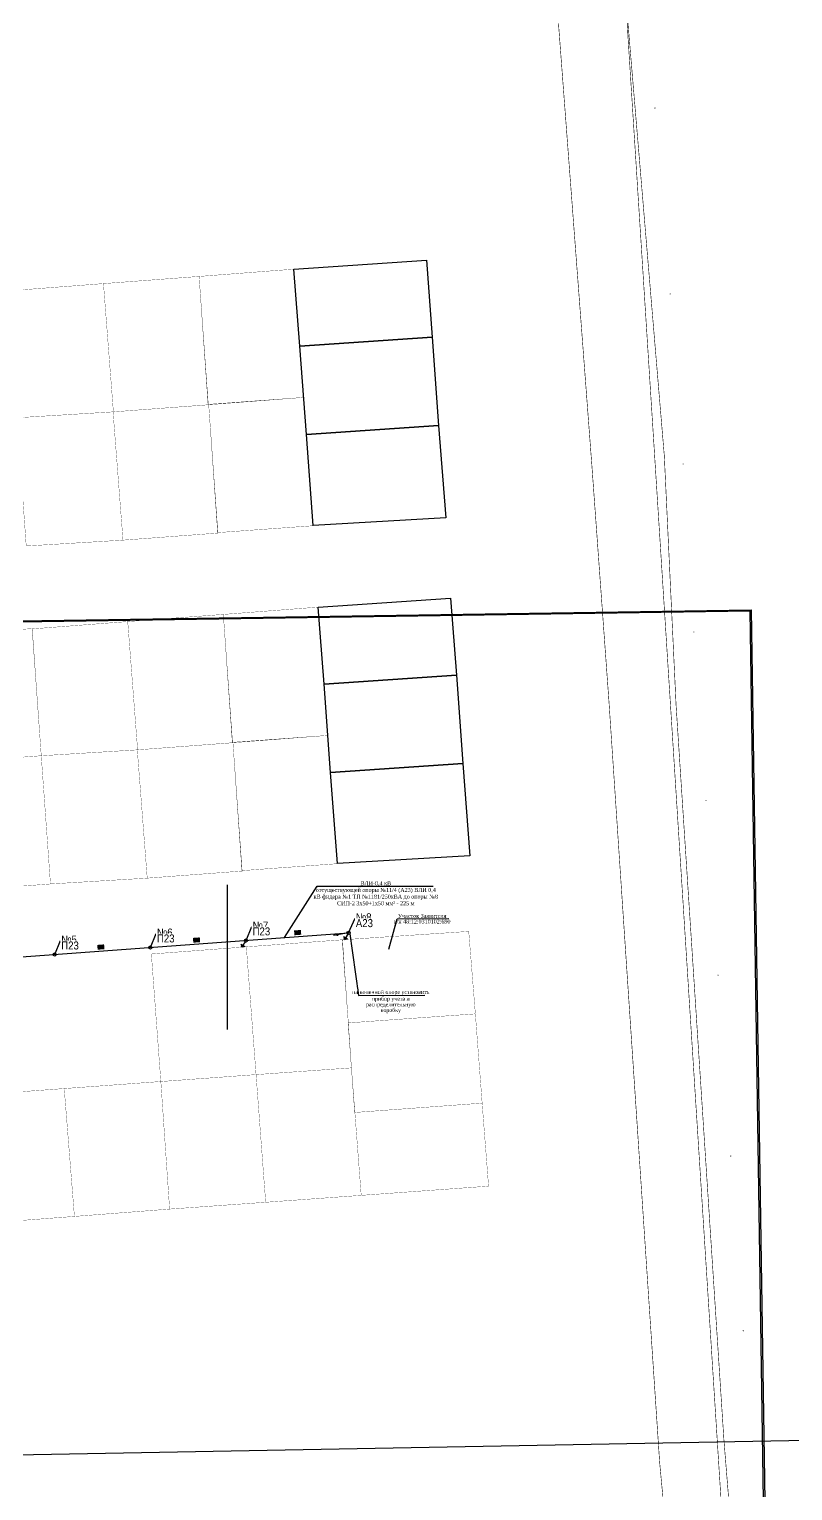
# Model space of a CAD drawing. Header units: millimetres. Extents: x 1265826 to 1360210, y 383897 to 506623.
# Drawn here: x 1314203.3 to 1314441.7, y 487027.3 to 487483.9 of the extents above; entities that cross this region are included whole.
import ezdxf
from ezdxf import colors
from ezdxf.entities.mleader import LeaderData, LeaderLine
from ezdxf.enums import TextEntityAlignment as Align
from ezdxf.math import Vec2, Vec3

# ---------------------------------------------------------------- set-up
doc = ezdxf.new("R2018")
doc.units = ezdxf.units.MM
for name, color, linetype in [('14', 7, 'Continuous'), ('Чертеж', 7, 'Continuous'), ('Электрика', 7, 'Continuous')]:
    doc.layers.add(name, color=color, linetype=linetype)
doc.layers.add('Выноски', color=7, linetype='Continuous', true_color=0x000000)
doc.layers.add('ЛЭП - непечатный слой', color=6, linetype='Continuous', plot=False)
doc.styles.get("Standard").update_dxf_attribs({"font": 'Arial.ttf'})
doc.styles.add('стиль1', font='Times New Roman.ttf', dxfattribs={"width": 0.9, "height": 1.25})
doc.dimstyles.new('М 1-1000', dxfattribs={"dimtxt": 1.5, "dimasz": 2.5, "dimexe": 1.25, "dimexo": 0.625, "dimtad": 1, "dimdec": 0, "dimtxsty": 'стиль1', "dimcen": 2.5, "dimse1": 1, "dimse2": 1, "dimsd1": 1, "dimsd2": 1, "dimclrt": 5, "dimaunit": 1, "dimadec": 3, "dimazin": 0, "dimtfac": 1, "dimtdec": 0, "dimtmove": 0, "dimatfit": 3, "dimfxl": 1.25, "dimtfill": 2, "dimtfillclr": 7, "dimarcsym": 0})
picture_1 = doc.add_image_def('image3.png', size_in_pixel=(2575, 1023))
picture_2 = doc.add_image_def('image5.jpg', size_in_pixel=(1486, 955))

# ---------------------------------------------------------------- blocks, each defined once
blk = doc.blocks.new('*U81')
at = {"color": 0}
for points in [[(0, 0), (1.84, 4.36)], [(1.84, 4.36), (5.12, 4.36)]]:
    blk.add_lwpolyline(points, dxfattribs=at)
blk.add_circle((0, 0), 0.5, dxfattribs=at)
at = {"color": 0, "lineweight": 30, "flags": 104}
blk.add_attdef('SL_NUM', text='', height=1.25, dxfattribs=at).set_placement((2.04, 4.65), align=Align.BOTTOM_LEFT)
blk.add_attdef('SL_NAME', text='', height=1.25, dxfattribs=at).set_placement((2.04, 4.08), align=Align.TOP_LEFT)
blk = doc.blocks.new('*D86')
at = {"layer": 'Defpoints', "color": 0, "linetype": 'ByBlock', "transparency": 16777216}
for p in [(1314211.2, 487194.82), (1314181.32, 487192.63), (1314181.32, 487192.63)]:
    blk.add_point(p, dxfattribs=at)
at = {"layer": 'Электрика', "color": 5, "linetype": 'ByBlock', "lineweight": 20, "transparency": 16777216, "insert": (1314195.74, 487194.95), "char_height": 1.25, "attachment_point": 5, "rotation": 4.2037, "style": 'стиль1', "bg_fill": 1, "box_fill_scale": 1.1, "bg_fill_color": 7, "bg_fill_true_color": 16777215, "bg_fill_transparency": 0}
blk.add_mtext('30', dxfattribs=at)
blk = doc.blocks.new('*D87')
at = {"layer": 'Defpoints', "color": 0, "linetype": 'ByBlock', "transparency": 16777216}
for p in [(1314211.2, 487194.82), (1314211.2, 487194.82), (1314241.07, 487197.02)]:
    blk.add_point(p, dxfattribs=at)
at = {"layer": 'Электрика', "color": 5, "linetype": 'ByBlock', "lineweight": 20, "transparency": 16777216, "insert": (1314225.62, 487197.15), "char_height": 1.25, "attachment_point": 5, "rotation": 4.2037, "style": 'стиль1', "bg_fill": 1, "box_fill_scale": 1.1, "bg_fill_color": 7, "bg_fill_true_color": 16777215, "bg_fill_transparency": 0}
blk.add_mtext('30', dxfattribs=at)
blk = doc.blocks.new('*D88')
at = {"layer": 'Defpoints', "color": 0, "linetype": 'ByBlock', "transparency": 16777216}
for p in [(1314270.95, 487199.21), (1314241.07, 487197.02), (1314241.07, 487197.02)]:
    blk.add_point(p, dxfattribs=at)
at = {"layer": 'Электрика', "color": 5, "linetype": 'ByBlock', "lineweight": 20, "transparency": 16777216, "insert": (1314255.5, 487199.34), "char_height": 1.25, "attachment_point": 5, "rotation": 4.2037, "style": 'стиль1', "bg_fill": 1, "box_fill_scale": 1.1, "bg_fill_color": 7, "bg_fill_true_color": 16777215, "bg_fill_transparency": 0}
blk.add_mtext('30', dxfattribs=at)
blk = doc.blocks.new('*U89')
at = {"color": 0, "ltscale": 100}
blk.add_line((0, 0), (-3.5, -0.59), dxfattribs=at)
at = {"color": 0}
for points in [[(0, 0), (2.06, 4.59)], [(2.06, 4.59), (5.39, 4.59)]]:
    blk.add_lwpolyline(points, dxfattribs=at)
for centre, radius in [((0, 0), 0.5), ((-3.5, -0.59), 0.25)]:
    blk.add_circle(centre, radius, dxfattribs=at)
at = {"layer": 'ЛЭП - непечатный слой'}
blk.add_lwpolyline([(-3.5, -0.59), (-4.68, -0.8)], dxfattribs=at)
at = {"color": 0, "lineweight": 30, "flags": 104}
blk.add_attdef('SL_NUM', text='', height=1.25, dxfattribs=at).set_placement((2.27, 4.88), align=Align.BOTTOM_LEFT)
blk.add_attdef('SL_NAME', text='', height=1.25, dxfattribs=at).set_placement((2.27, 4.31), align=Align.TOP_LEFT)
blk = doc.blocks.new('*D90')
at = {"layer": 'Defpoints', "color": 0, "linetype": 'ByBlock', "transparency": 16777216}
for p in [(1314270.95, 487199.21), (1314270.95, 487199.21), (1314302.98, 487201.57)]:
    blk.add_point(p, dxfattribs=at)
at = {"layer": 'Электрика', "color": 5, "linetype": 'ByBlock', "lineweight": 20, "transparency": 16777216, "insert": (1314287.08, 487201.66), "char_height": 1.25, "attachment_point": 5, "rotation": 4.2037, "style": 'стиль1', "bg_fill": 1, "box_fill_scale": 1.1, "bg_fill_color": 7, "bg_fill_true_color": 16777215, "bg_fill_transparency": 0}
blk.add_mtext('32', dxfattribs=at)
blk = doc.blocks.new('Пл_Заземление')
at = {"color": 0, "lineweight": 30}
for p, q in [((0, 0), (0, -1.29)), ((-0.72, -1.29), (0.72, -1.29)), ((0.48, -1.6), (-0.48, -1.6)), ((0.24, -1.89), (-0.24, -1.89))]:
    blk.add_line(p, q, dxfattribs=at)
blk = doc.blocks.new('_None')

msp = doc.modelspace()

# ---------------------------------------------------------------- linework, layer by layer
at = {"layer": '14', "color": 92, "const_width": 0.17, "flags": 128}
msp.add_lwpolyline([(1314351.89, 488369.38), (1314356.35, 488317.39), (1314376.81, 487692.98), (1314423.37, 486960.46), (1314429.39, 486949.52), (1314427.37, 486931.75), (1314390.29, 486928.53), (1314206.41, 486915.97), (1314094.85, 486906.88), (1313912.51, 486901.03), (1313715.81, 486869.96), (1313713.13, 486869.58), (1313688.83, 486864.12), (1313631.02, 486850.51), (1313564.26, 486837.15), (1313512.51, 486822.54)], dxfattribs=at)
at = {"layer": '14', "color": 12, "const_width": 0.17, "flags": 128}
for points in [[(1314375.2, 487726.8), (1314382.71, 487575.59), (1314401.59, 487350.65), (1314405.27, 487272.64), (1314420.19, 487043.39), (1314426.6, 486963.9), (1314495.8, 486973.96), (1314549.76, 486982.31), (1314631.69, 486990.8), (1314949.62, 487001.05)], [(1314410.84, 486926.45), (1314227.78, 486929.09), (1314052.73, 486930.7), (1314047.3, 486934.64), (1313961.15, 486935.89), (1313961.08, 486922.42), (1313936.36, 486922.18), (1313936.49, 486951.51), (1313967.65, 486951.95), (1313973.2, 486993.83), (1314015.75, 486994.07), (1314051.72, 486994.06), (1314051.65, 486945.25), (1314206.42, 486941.12), (1314409.44, 486937.48), (1314400.14, 487036.04), (1314384.3, 487273.93), (1314378.97, 487347.59), (1314361.9, 487573.66)], [(1314361.9, 487573.66), (1314378.97, 487347.59), (1314384.3, 487273.93), (1314400.14, 487036.04), (1314409.44, 486937.48), (1314410.84, 486926.45), (1314419.99, 486874.36), (1314427.59, 486755.94), (1314428.93, 486731.18), (1314428.69, 486663.99), (1314435.27, 486588.02), (1314436.24, 486578.77), (1314448.42, 486325.79), (1314451.83, 486284.88), (1314453.77, 486275.63), (1314461.56, 486169.96), (1314461.93, 486160.34), (1314465.37, 486085.97)], [(1314480.48, 486047.9), (1314473.18, 486160.57), (1314473.01, 486168.25), (1314459.96, 486292.28), (1314459, 486303.87), (1314454.86, 486414.65), (1314454.61, 486425.12), (1314440.38, 486662.04), (1314439.89, 486673.72), (1314438.43, 486701.48), (1314426.6, 486963.9), (1314420.19, 487043.39), (1314405.27, 487272.64), (1314401.59, 487350.65), (1314382.71, 487575.59)]]:
    msp.add_lwpolyline(points, dxfattribs=at)
at = {"layer": '14', "color": 7, "const_width": 0.08, "flags": 128}
for points in [[(1314398.76, 487459.45), (1314398.66, 487459.48), (1314398.56, 487459.45), (1314398.5, 487459.36), (1314398.5, 487459.26), (1314398.56, 487459.17), (1314398.66, 487459.14), (1314398.76, 487459.17), (1314398.82, 487459.26), (1314398.82, 487459.36), (1314398.76, 487459.45)], [(1314259.09, 487366.73), (1314288.99, 487368.9), (1314285.9, 487408.97), (1314256.3, 487406.7), (1314259.09, 487366.73)], [(1314199.43, 487362.54), (1314229.53, 487364.39), (1314226.43, 487404.46), (1314196.62, 487402.18), (1314199.43, 487362.54)], [(1314229.53, 487364.39), (1314259.18, 487366.59), (1314256.3, 487406.7), (1314226.43, 487404.46), (1314229.53, 487364.39)], [(1314403.59, 487401.39), (1314403.49, 487401.42), (1314403.39, 487401.39), (1314403.33, 487401.3), (1314403.33, 487401.2), (1314403.39, 487401.11), (1314403.49, 487401.08), (1314403.59, 487401.11), (1314403.65, 487401.2), (1314403.65, 487401.3), (1314403.59, 487401.39)], [(1314262.09, 487326.65), (1314291.99, 487328.81), (1314288.9, 487368.89), (1314259.3, 487366.61), (1314262.09, 487326.65)], [(1314202.31, 487322.47), (1314232.53, 487324.3), (1314229.43, 487364.38), (1314199.43, 487362.54), (1314202.31, 487322.47)], [(1314232.53, 487324.3), (1314262.18, 487326.51), (1314259.3, 487366.61), (1314229.43, 487364.38), (1314232.53, 487324.3)], [(1314407.59, 487348.28), (1314407.49, 487348.31), (1314407.39, 487348.28), (1314407.33, 487348.19), (1314407.33, 487348.09), (1314407.39, 487348), (1314407.49, 487347.97), (1314407.59, 487348), (1314407.65, 487348.09), (1314407.65, 487348.19), (1314407.59, 487348.28)], [(1314237.1, 487258.78), (1314266.75, 487260.99), (1314263.87, 487301.09), (1314234.01, 487298.86), (1314237.1, 487258.78)], [(1314266.66, 487261.13), (1314296.56, 487263.29), (1314293.47, 487303.37), (1314263.87, 487301.09), (1314266.66, 487261.13)], [(1314176.49, 487254.69), (1314207, 487256.93), (1314204.15, 487296.64), (1314173.39, 487294.77), (1314176.49, 487254.69)], [(1314207, 487256.93), (1314237.1, 487258.78), (1314234.01, 487298.86), (1314204.19, 487296.57), (1314207, 487256.93)], [(1314410.91, 487295.73), (1314410.81, 487295.76), (1314410.71, 487295.73), (1314410.65, 487295.64), (1314410.65, 487295.54), (1314410.71, 487295.45), (1314410.81, 487295.42), (1314410.91, 487295.45), (1314410.97, 487295.54), (1314410.97, 487295.64), (1314410.91, 487295.73)], [(1314269.66, 487221.04), (1314299.56, 487223.21), (1314296.47, 487263.28), (1314266.87, 487261.01), (1314269.66, 487221.04)], [(1314209.88, 487216.87), (1314240.1, 487218.69), (1314237, 487258.77), (1314207, 487256.93), (1314209.88, 487216.87)], [(1314240.1, 487218.69), (1314269.75, 487220.9), (1314266.87, 487261.01), (1314237, 487258.77), (1314240.1, 487218.69)], [(1314179.48, 487214.61), (1314209.88, 487216.87), (1314207, 487256.93), (1314176.39, 487254.69), (1314179.48, 487214.61)], [(1314414.6, 487243.09), (1314414.5, 487243.12), (1314414.4, 487243.09), (1314414.34, 487243), (1314414.34, 487242.9), (1314414.4, 487242.81), (1314414.5, 487242.78), (1314414.6, 487242.81), (1314414.66, 487242.9), (1314414.66, 487243), (1314414.6, 487243.09)], [(1314274.09, 487157.3), (1314303.88, 487159.41), (1314301.08, 487199.43), (1314271.05, 487197.22), (1314274.09, 487157.3)], [(1314302.9, 487173.46), (1314342.58, 487176.28), (1314340.51, 487202.04), (1314300.99, 487199.42), (1314302.9, 487173.46)], [(1314244.35, 487155.14), (1314274.09, 487157.3), (1314271.05, 487197.22), (1314241.39, 487194.98), (1314244.35, 487155.14)], [(1314418.45, 487188.52), (1314418.35, 487188.55), (1314418.25, 487188.52), (1314418.19, 487188.43), (1314418.19, 487188.33), (1314418.25, 487188.24), (1314418.35, 487188.21), (1314418.45, 487188.24), (1314418.51, 487188.33), (1314418.51, 487188.43), (1314418.45, 487188.52)], [(1314304.89, 487145.47), (1314344.7, 487148.38), (1314342.58, 487176.28), (1314302.83, 487173.46), (1314304.89, 487145.47)], [(1314277.09, 487117.41), (1314306.93, 487119.57), (1314303.88, 487159.41), (1314274.09, 487157.3), (1314277.09, 487117.41)], [(1314217.36, 487112.99), (1314247.09, 487115.28), (1314244.35, 487155.14), (1314214.18, 487152.94), (1314217.36, 487112.99)], [(1314247.09, 487115.28), (1314277.09, 487117.41), (1314274.09, 487157.3), (1314244.35, 487155.14), (1314247.09, 487115.28)], [(1314187.3, 487110.71), (1314217.36, 487112.99), (1314214.18, 487152.94), (1314184.61, 487150.78), (1314187.3, 487110.71)], [(1314306.93, 487119.57), (1314346.7, 487122.45), (1314344.7, 487148.38), (1314304.95, 487145.47), (1314306.93, 487119.57)], [(1314422.41, 487131.98), (1314422.31, 487132.01), (1314422.21, 487131.98), (1314422.15, 487131.89), (1314422.15, 487131.79), (1314422.21, 487131.7), (1314422.31, 487131.67), (1314422.41, 487131.7), (1314422.47, 487131.79), (1314422.47, 487131.89), (1314422.41, 487131.98)], [(1314426.39, 487077.45), (1314426.29, 487077.48), (1314426.19, 487077.45), (1314426.13, 487077.36), (1314426.13, 487077.26), (1314426.19, 487077.17), (1314426.29, 487077.14), (1314426.39, 487077.17), (1314426.45, 487077.26), (1314426.45, 487077.36), (1314426.39, 487077.45)]]:
    msp.add_lwpolyline(points, dxfattribs=at)
at = {"layer": 'Электрика'}
for points in [[(1314285.9, 487408.97), (1314327.29, 487411.82), (1314329.1, 487387.72), (1314287.76, 487384.88)], [(1314287.76, 487384.88), (1314329.1, 487387.72), (1314331.08, 487360.16), (1314289.79, 487357.32)], [(1314289.79, 487357.32), (1314331.08, 487360.16), (1314333.31, 487331.22), (1314291.93, 487328.86)], [(1314293.47, 487303.37), (1314334.86, 487306.21), (1314336.67, 487282.12), (1314295.33, 487279.28)], [(1314295.33, 487279.28), (1314336.67, 487282.12), (1314338.65, 487254.55), (1314297.36, 487251.71)], [(1314297.36, 487251.71), (1314338.65, 487254.55), (1314340.88, 487225.61), (1314299.5, 487223.25)]]:
    msp.add_lwpolyline(points, close=True, dxfattribs=at)
for points in [[(1314265.19, 487171.37), (1314265.19, 487216.64)], [(1314088.78, 487174.23), (1314090.3, 487185.94), (1314302.98, 487201.57)]]:
    msp.add_lwpolyline(points, dxfattribs=at)

# ---------------------------------------------------------------- block references
ref = msp.add_blockref('*U89', (1314302.98, 487201.57), dxfattribs=at)
lines = msp.add_mtext('\\W0.9000;№8', dxfattribs={"layer": '0', "color": 0, "insert": (1314305.25, 487207.72), "char_height": 2.5, "attachment_point": 1, "bg_fill": 3, "box_fill_scale": 1.1, "bg_fill_color": 256, "bg_fill_transparency": 0})
ref.add_attrib('SL_NUM', '', (1314305.25, 487207.72), dxfattribs={"flags": 104}).embed_mtext(lines)
lines = msp.add_mtext('\\W0.9000;А23', dxfattribs={"layer": '0', "color": 0, "insert": (1314305.25, 487205.88), "char_height": 2.5, "attachment_point": 1, "bg_fill": 3, "box_fill_scale": 1.1, "bg_fill_color": 256, "bg_fill_transparency": 0})
ref.add_attrib('SL_NAME', '', (1314305.25, 487205.88), dxfattribs={"flags": 104}).embed_mtext(lines)
ref = msp.add_blockref('*U81', (1314270.95, 487199.21), dxfattribs=at)
lines = msp.add_mtext('\\W0.9000;№7', dxfattribs={"layer": '0', "color": 0, "insert": (1314273, 487205.14), "char_height": 2.5, "attachment_point": 1, "bg_fill": 3, "box_fill_scale": 1.1, "bg_fill_color": 256, "bg_fill_transparency": 0})
ref.add_attrib('SL_NUM', '', (1314273, 487205.14), dxfattribs={"flags": 104}).embed_mtext(lines)
lines = msp.add_mtext('\\W0.9000;П23', dxfattribs={"layer": '0', "color": 0, "insert": (1314273, 487203.3), "char_height": 2.5, "attachment_point": 1, "bg_fill": 3, "box_fill_scale": 1.1, "bg_fill_color": 256, "bg_fill_transparency": 0})
ref.add_attrib('SL_NAME', '', (1314273, 487203.3), dxfattribs={"flags": 104}).embed_mtext(lines)
ref = msp.add_blockref('*U81', (1314211.2, 487194.82), dxfattribs=at)
lines = msp.add_mtext('\\W0.9000;№5', dxfattribs={"layer": '0', "color": 0, "insert": (1314213.24, 487200.75), "char_height": 2.5, "attachment_point": 1, "bg_fill": 3, "box_fill_scale": 1.1, "bg_fill_color": 256, "bg_fill_transparency": 0})
ref.add_attrib('SL_NUM', '', (1314213.24, 487200.75), dxfattribs={"flags": 104}).embed_mtext(lines)
lines = msp.add_mtext('\\W0.9000;П23', dxfattribs={"layer": '0', "color": 0, "insert": (1314213.24, 487198.9), "char_height": 2.5, "attachment_point": 1, "bg_fill": 3, "box_fill_scale": 1.1, "bg_fill_color": 256, "bg_fill_transparency": 0})
ref.add_attrib('SL_NAME', '', (1314213.24, 487198.9), dxfattribs={"flags": 104}).embed_mtext(lines)
ref = msp.add_blockref('*U81', (1314241.07, 487197.02), dxfattribs=at)
lines = msp.add_mtext('\\W0.9000;№6', dxfattribs={"layer": '0', "color": 0, "insert": (1314243.12, 487202.94), "char_height": 2.5, "attachment_point": 1, "bg_fill": 3, "box_fill_scale": 1.1, "bg_fill_color": 256, "bg_fill_transparency": 0})
ref.add_attrib('SL_NUM', '', (1314243.12, 487202.94), dxfattribs={"flags": 104}).embed_mtext(lines)
lines = msp.add_mtext('\\W0.9000;П23', dxfattribs={"layer": '0', "color": 0, "insert": (1314243.12, 487201.1), "char_height": 2.5, "attachment_point": 1, "bg_fill": 3, "box_fill_scale": 1.1, "bg_fill_color": 256, "bg_fill_transparency": 0})
ref.add_attrib('SL_NAME', '', (1314243.12, 487201.1), dxfattribs={"flags": 104}).embed_mtext(lines)
at = {"layer": 'Электрика', "rotation": 327.7570312346921}
for p in [(1314270.68, 487198.8), (1314302.71, 487201.15)]:
    msp.add_blockref('Пл_Заземление', p, dxfattribs=at)

# ---------------------------------------------------------------- dimensions: what is measured, and where the dimension line sits
at = {"layer": 'Электрика', "color": 18, "linetype": 'ByBlock', "lineweight": 20, "true_color": 0x000000}
for base, p1, p2, picture, middle in [((1314241.07, 487197.02), (1314270.95, 487199.21), (1314241.07, 487197.02), '*D88', (1314255.59, 487198.09)), ((1314270.95, 487199.21), (1314302.98, 487201.57), (1314270.95, 487199.21), '*D90', (1314287.18, 487200.41)), ((1314181.32, 487192.63), (1314211.2, 487194.82), (1314181.32, 487192.63), '*D86', (1314195.83, 487193.69)), ((1314211.2, 487194.82), (1314241.07, 487197.02), (1314211.2, 487194.82), '*D87', (1314225.71, 487195.89))]:
    dim = msp.add_linear_dim(base=base, p1=p1, p2=p2, angle=184.2037, dimstyle='М 1-1000', override={"dimtxt": 1, "dimtofl": 0}, dxfattribs=at)
    dim.commit()
    dim.dimension.update_dxf_attribs({"geometry": picture, "text_midpoint": middle, "dimtype": 161})

# ---------------------------------------------------------------- pictures from other files: only their frames are drawn
at = {"layer": 'Defpoints', "color": 7, "true_color": 0xffffff}
image = msp.add_image(picture_1, insert=(1313513.95, 486922.88), size_in_units=(920.48, 365.69), rotation=0.87184, dxfattribs=dict(at, fade=35))
image.dxf.flags = 14
at = {"layer": 'Электрика'}
image = msp.add_image(picture_2, insert=(1313617.9, 487027.53), size_in_units=(892.07, 573.3), rotation=1.0697, dxfattribs=dict(at, fade=35))
image.dxf.flags = 7
at = {"layer": 'Электрика', "color": 7, "true_color": 0xffffff}
image = msp.add_image(picture_1, insert=(1313514, 486923.05), size_in_units=(919.86, 365.44), rotation=0.85532, dxfattribs=dict(at, fade=35))
image.dxf.flags = 14

# ---------------------------------------------------------------- next in the draw order: leaders
at = {"layer": 'Чертеж', "lineweight": 20}
ml = msp.add_multileader_mtext('Standard', dxfattribs=at)
ml.set_content('ВЛИ-0,4 кВ \\Pотсуществующей опоры №11/4 (А23) ВЛИ 0,4 кВ фидера №1 ТП №1181/250кВА до опоры №8\\PСИП-2 3х50+1х50 мм² - 225 м', color=256, style='стиль1')
ml.set_leader_properties(color=256, linetype='ByLayer', lineweight=25)
ml.set_arrow_properties(name='NONE')
ml.build(insert=Vec2(0, 0))
ml.multileader.update_dxf_attribs({"text_left_attachment_type": 6, "text_right_attachment_type": 6, "dogleg_length": 0, "arrow_head_size": 0})
ctx = ml.context
ctx.base_point, ctx.char_height, ctx.arrow_head_size, ctx.landing_gap_size, ctx.plane_origin, ctx.plane_x_axis, ctx.plane_y_axis = Vec3(1314293.16, 487216.21), 1.25, 0, 0.75, Vec3(1314630.43, 487238.53), Vec3(1, 0, 0), Vec3(0, 1, 0)
ctx.left_attachment, ctx.right_attachment, ctx.text_align_type = 6, 6, 1
notes = []
notes.append((ctx, [(0, (1, 1, 0), (1314293.16, 487216.21), (1, 0, 0), 0, [(0, [(1314283.02, 487200.1)], 0, [])])]))
ctx.mtext.insert, ctx.mtext.text_direction, ctx.mtext.width, ctx.mtext.defined_height, ctx.mtext.alignment, ctx.mtext.flow_direction = Vec3(1314311.48, 487217.71), Vec3(1, 0, 0), 35.1643, 3.98, 2, 5
ctx.mtext.has_bg_fill, ctx.mtext.bg_color, ctx.mtext.bg_scale_factor, ctx.mtext.bg_transparency, ctx.mtext.use_window_bg_color = 1, -1027028792, 1.5, 0, 1
for ctx, leaders in notes:
    for number, flags, end, landing, length, lines in leaders:
        leader = LeaderData()
        leader.index, (leader.has_last_leader_line, leader.has_dogleg_vector, leader.attachment_direction) = number, flags
        leader.last_leader_point, leader.dogleg_vector, leader.dogleg_length = Vec3(end), Vec3(landing), length
        for number, points, colour, breaks in lines:
            line = LeaderLine()
            line.index, line.vertices, line.color, line.breaks = number, Vec3.list(points), colors.encode_raw_color(colour), breaks
            leader.lines.append(line)
        ctx.leaders.append(leader)

# ---------------------------------------------------------------- next in the draw order: leaders
at = {"layer": 'Выноски', "lineweight": 20}
ml = msp.add_multileader_mtext('Standard', dxfattribs=at)
ml.set_content('на конечной{\\W0.8; опоре установить \\P\\pxsm0.85;прибор учета и\\Pраспределительную \\Pкоробку}', color=256, style='стиль1')
ml.set_leader_properties(lineweight=30)
ml.set_arrow_properties(name='NONE')
ml.build(insert=Vec2(0, 0))
ml.multileader.update_dxf_attribs({"text_left_attachment_type": 6, "text_right_attachment_type": 6, "dogleg_length": 0, "arrow_head_size": 1.5})
ctx = ml.context
ctx.base_point, ctx.char_height, ctx.arrow_head_size, ctx.landing_gap_size, ctx.plane_origin, ctx.plane_x_axis, ctx.plane_y_axis = Vec3(1314306.1, 487182.06), 1.25, 1.5, 0, Vec3(1314320.6, 487215.94), Vec3(0.999998, 0.001767, 0), Vec3(-0.001767, 0.999998, 0)
ctx.left_attachment, ctx.right_attachment, ctx.text_align_type = 6, 6, 1
notes = []
notes.append((ctx, [(0, (1, 1, 0), (1314306.1, 487182.06), (0.999998, 0.001767, 0), 0, [(0, [(1314303.24, 487202)], 0, [])])]))
ctx.mtext.insert, ctx.mtext.text_direction, ctx.mtext.rotation, ctx.mtext.width, ctx.mtext.defined_height, ctx.mtext.alignment, ctx.mtext.flow_direction = Vec3(1314316.15, 487183.73), Vec3(0.999998, 0.001767, 0), 0.001767, 20.5422, 2.99, 2, 5
ctx.mtext.has_bg_fill, ctx.mtext.bg_color, ctx.mtext.bg_scale_factor, ctx.mtext.bg_transparency, ctx.mtext.use_window_bg_color = 1, -1027028792, 1.5, 0, 1
for ctx, leaders in notes:
    for number, flags, end, landing, length, lines in leaders:
        leader = LeaderData()
        leader.index, (leader.has_last_leader_line, leader.has_dogleg_vector, leader.attachment_direction) = number, flags
        leader.last_leader_point, leader.dogleg_vector, leader.dogleg_length = Vec3(end), Vec3(landing), length
        for number, points, colour, breaks in lines:
            line = LeaderLine()
            line.index, line.vertices, line.color, line.breaks = number, Vec3.list(points), colors.encode_raw_color(colour), breaks
            leader.lines.append(line)
        ctx.leaders.append(leader)

# ---------------------------------------------------------------- next in the draw order: leaders
ml = msp.add_multileader_mtext('Standard', dxfattribs=at)
ml.set_content('\\pxsm0.85;Участок Заявителя\\Pк/н 48:12:0310102:690', color=256, style='стиль1')
ml.set_leader_properties(lineweight=30)
ml.set_arrow_properties(name='NONE')
ml.build(insert=Vec2(0, 0))
ml.multileader.update_dxf_attribs({"text_left_attachment_type": 6, "text_right_attachment_type": 6, "dogleg_length": 0, "arrow_head_size": 1.5})
ctx = ml.context
ctx.base_point, ctx.char_height, ctx.arrow_head_size, ctx.landing_gap_size, ctx.plane_origin, ctx.plane_x_axis, ctx.plane_y_axis = Vec3(1314318.2, 487206), 1.25, 1.5, 0, Vec3(1314352.4, 487193.54), Vec3(0.999998, 0.001767, 0), Vec3(-0.001767, 0.999998, 0)
ctx.left_attachment, ctx.right_attachment, ctx.text_align_type = 6, 6, 1
notes = []
notes.append((ctx, [(0, (1, 1, 0), (1314318.2, 487206), (0.999998, 0.001767, 0), 0, [(0, [(1314315.55, 487196.49)], 0, [])])]))
ctx.mtext.insert, ctx.mtext.text_direction, ctx.mtext.rotation, ctx.mtext.width, ctx.mtext.defined_height, ctx.mtext.alignment, ctx.mtext.flow_direction = Vec3(1314325.95, 487207.51), Vec3(0.999998, 0.001767, 0), 0.001767, 19.5093, 6.28, 2, 5
ctx.mtext.has_bg_fill, ctx.mtext.bg_color, ctx.mtext.bg_scale_factor, ctx.mtext.bg_transparency, ctx.mtext.use_window_bg_color = 1, -1027028792, 1.5, 0, 1
for ctx, leaders in notes:
    for number, flags, end, landing, length, lines in leaders:
        leader = LeaderData()
        leader.index, (leader.has_last_leader_line, leader.has_dogleg_vector, leader.attachment_direction) = number, flags
        leader.last_leader_point, leader.dogleg_vector, leader.dogleg_length = Vec3(end), Vec3(landing), length
        for number, points, colour, breaks in lines:
            line = LeaderLine()
            line.index, line.vertices, line.color, line.breaks = number, Vec3.list(points), colors.encode_raw_color(colour), breaks
            leader.lines.append(line)
        ctx.leaders.append(leader)

doc.saveas('drawing.dxf')
